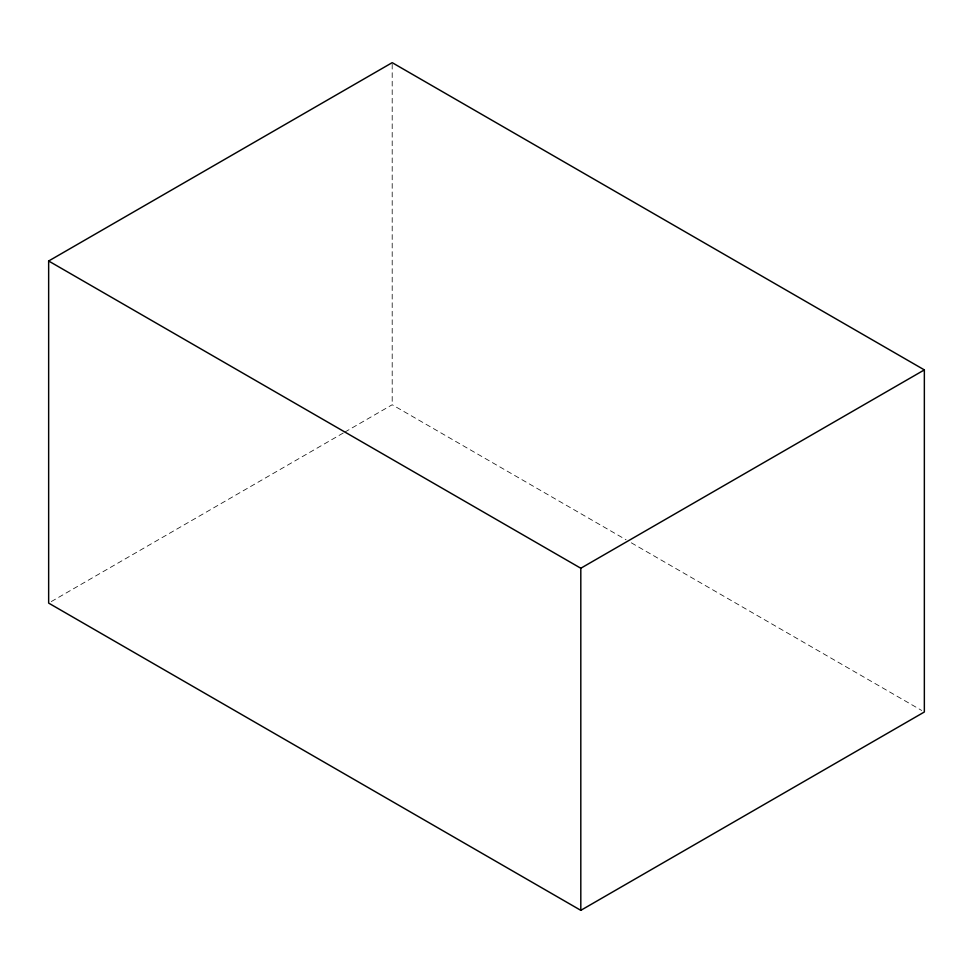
<?xml version="1.0" encoding="UTF-8"?>
<svg xmlns="http://www.w3.org/2000/svg" width="973" height="973" viewBox="0 0 973 973"><rect width="100%" height="100%" fill="white"/><g stroke="black" fill="none" stroke-linecap="round" stroke-linejoin="round"><path stroke-width="0.73" stroke-dasharray="4.87 3.65" d="M51.277 601.582L343.493 432.876M344.807 432.109L392.192 404.756L626.077 539.784M631.331 542.825L921.723 710.472M392.192 64.182L392.192 404.756"/><path stroke-width="1.46" d="M48.65 261.007L392.192 62.661L924.35 369.898L924.35 711.993L580.808 910.339L48.65 603.102L48.65 261.007L580.808 568.244L924.35 369.898M580.808 568.244L580.808 910.339"/></g></svg>
